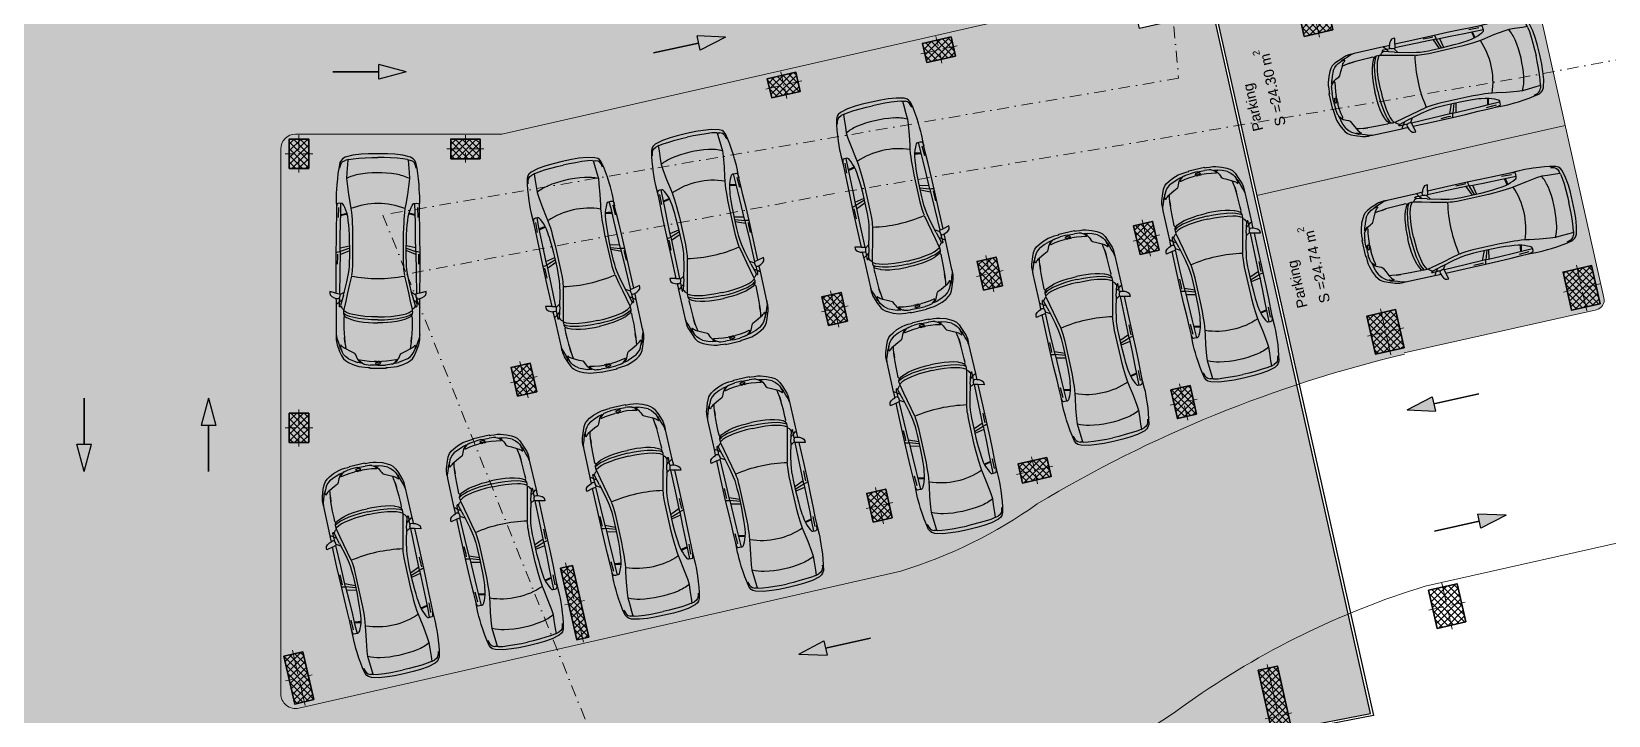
# Model space of a CAD drawing. Header units: millimetres. Extents: x -38220 to 93650, y -79022 to 35214.
# Drawn here: x 32836 to 65055, y -47613 to -33644 of the extents above; entities that cross this region are included whole.
import ezdxf

# ---------------------------------------------------------------- set-up
doc = ezdxf.new("R2010")
doc.units = ezdxf.units.MM
doc.header["$MEASUREMENT"] = 0
doc.linetypes.add('Dot & Dashed', pattern=[502.708322, 238.125, -132.291667, 0, -132.291655])
for name, color, linetype, lineweight in [('2D Drafting - General_Pen_No__1', 7, 'Continuous', 13), ('A - Fill Zone_Pen_No__1', 7, 'Continuous', 13), ('A - Pllaka Themel_Pen_No__42', 8, 'Continuous', 25), ('A - Shtyllat_Pen_No__1', 7, 'Continuous', 13), ('A - Shtyllat_Pen_No__7', 7, 'Continuous', 35), ('A -Polyline_Pen_No__1', 7, 'Continuous', 13), ('A1 - Bodrumi -1_Pen_No__42', 8, 'Continuous', 25), ('Interior - Furniture _Pen_No__42', 8, 'Continuous', 25)]:
    doc.layers.add(name, color=color, linetype=linetype, lineweight=lineweight)
for name, color, linetype, lineweight, true_color in [('2D Drafting - General_Pen_No__102', 7, 'Continuous', 13, 0xcccccc), ('A - Fill Zone_Pen_No__102', 7, 'Continuous', 13, 0xcccccc), ('A - Parcelat_Pen_No__161', 7, 'Continuous', 13, 0x6a6a6a), ('A -Polyline_Pen_No__178', 7, 'Continuous', 15, 0xbda888), ('A -Polyline_Pen_No__48', 7, 'Continuous', 25, 0xa80f02), ('A -Polyline_Pen_No__8', 7, 'Continuous', 35, 0xa80f02)]:
    doc.layers.add(name, color=color, linetype=linetype, lineweight=lineweight, true_color=true_color)
for name, color, linetype in [('A - Pllaka Themel', 7, 'Continuous'), ('A - Shtyllat', 7, 'Continuous'), ('A -Polyline', 7, 'Continuous'), ('A1 - Bodrumi -1', 7, 'Continuous')]:
    doc.layers.add(name, color=color, linetype=linetype)
doc.styles.add('GENERATED_STYLE_1', font='')
doc.styles.get('GENERATED_STYLE_1').set_extended_font_data('Arial', bold=True)
pattern_1 = [(45, (0, 0), (-68.94291, 68.94291), []), (135, (0, 0), (68.94291, 68.94291), [])]

# ---------------------------------------------------------------- blocks, each defined once
blk = doc.blocks.new('Slab_5', base_point=(27100, -19050))
at = {"layer": 'A - Pllaka Themel_Pen_No__42', "color": 8, "linetype": 'Continuous', "lineweight": 25, "flags": 128}
blk.add_lwpolyline([(27100, -19050), (27100, -53141), (34367, -53141), (34572, -54048), (58726, -48552), (58577, -47886), (60193, -47573), (56977, -33242), (55470, -33580), (52202, -19051)], close=True, dxfattribs=at)
blk = doc.blocks.new('Slab_6', base_point=(63265, -68393))
at = {"layer": 'A1 - Bodrumi -1_Pen_No__42', "color": 8, "linetype": 'Continuous', "lineweight": 25, "flags": 128}
blk.add_lwpolyline([(63265, -68393), (83257, -63910), (75456, -29147, 0.002192), (57048, -33333), (60253, -47613), (58637, -47926), (58785, -48589), (58819, -48582)], format="xyb", close=True, dxfattribs=at)
blk = doc.blocks.new('Column_115', base_point=(38300, -36141))
at = {"layer": 'A - Shtyllat', "linetype": 'Continuous', "lineweight": 0, "true_color": 0x000000}
h = blk.add_hatch(dxfattribs=at)
h.set_pattern_fill('Concrete_Block', color=18, style=0, pattern_type=2)
h.set_pattern_definition(pattern_1)
h.paths.add_polyline_path([(38500, -36441), (38500, -35841), (38100, -35841), (38100, -36441)])
at = {"layer": 'A - Shtyllat_Pen_No__1', "color": 7, "linetype": 'Continuous', "lineweight": 13}
for p, q in [((38300, -36061), (38300, -35761)), ((38220, -36141), (38020, -36141)), ((38300, -36221), (38300, -36521)), ((38380, -36141), (38580, -36141))]:
    blk.add_line(p, q, dxfattribs=at)
blk.add_point((38300, -36141), dxfattribs=at)
at = {"layer": 'A - Shtyllat_Pen_No__7', "color": 7, "linetype": 'Continuous', "lineweight": 35, "flags": 128}
blk.add_lwpolyline([(38500, -36441), (38500, -35841), (38100, -35841), (38100, -36441)], close=True, dxfattribs=at)
blk = doc.blocks.new('Column_118', base_point=(38300, -41741))
at = {"layer": 'A - Shtyllat', "linetype": 'Continuous', "lineweight": 0, "true_color": 0x000000}
h = blk.add_hatch(dxfattribs=at)
h.set_pattern_fill('Concrete_Block', color=18, style=0, pattern_type=2)
h.set_pattern_definition(pattern_1)
h.paths.add_polyline_path([(38500, -42041), (38500, -41441), (38100, -41441), (38100, -42041)])
at = {"layer": 'A - Shtyllat_Pen_No__1', "color": 7, "linetype": 'Continuous', "lineweight": 13}
for p, q in [((38300, -41661), (38300, -41361)), ((38220, -41741), (38020, -41741)), ((38300, -41821), (38300, -42121)), ((38380, -41741), (38580, -41741))]:
    blk.add_line(p, q, dxfattribs=at)
blk.add_point((38300, -41741), dxfattribs=at)
at = {"layer": 'A - Shtyllat_Pen_No__7', "color": 7, "linetype": 'Continuous', "lineweight": 35, "flags": 128}
blk.add_lwpolyline([(38500, -42041), (38500, -41441), (38100, -41441), (38100, -42041)], close=True, dxfattribs=at)
blk = doc.blocks.new('Column_127', base_point=(58314, -47623))
at = {"layer": 'A - Shtyllat', "linetype": 'Continuous', "lineweight": 0, "true_color": 0x000000}
h = blk.add_hatch(dxfattribs=at)
h.set_pattern_fill('Concrete_Block', color=18, style=0, pattern_type=2)
h.set_pattern_definition(pattern_1)
h.paths.add_polyline_path([(58726, -48555), (58291, -46603), (57901, -46690), (58336, -48642)])
at = {"layer": 'A - Shtyllat_Pen_No__1', "color": 7, "linetype": 'Continuous', "lineweight": 13}
for p, q in [((58296, -47545), (58079, -46569)), ((58236, -47640), (58040, -47684)), ((58392, -47605), (58587, -47562)), ((58331, -47701), (58549, -48677))]:
    blk.add_line(p, q, dxfattribs=at)
blk.add_point((58314, -47623), dxfattribs=at)
at = {"layer": 'A - Shtyllat_Pen_No__7', "color": 7, "linetype": 'Continuous', "lineweight": 35, "flags": 128}
blk.add_lwpolyline([(58726, -48555), (58291, -46603), (57901, -46690), (58336, -48642)], close=True, dxfattribs=at)
blk = doc.blocks.new('Column_128', base_point=(50161, -43327))
at = {"layer": 'A - Shtyllat', "linetype": 'Continuous', "lineweight": 0, "true_color": 0x000000}
h = blk.add_hatch(dxfattribs=at)
h.set_pattern_fill('Concrete_Block', color=18, style=0, pattern_type=2)
h.set_pattern_definition(pattern_1)
h.paths.add_polyline_path([(50422, -43575), (50289, -42990), (49899, -43079), (50032, -43664)])
at = {"layer": 'A - Shtyllat_Pen_No__1', "color": 7, "linetype": 'Continuous', "lineweight": 13}
for p, q in [((50143, -43249), (50076, -42956)), ((50083, -43344), (49888, -43389)), ((50178, -43405), (50245, -43697)), ((50239, -43309), (50434, -43265))]:
    blk.add_line(p, q, dxfattribs=at)
blk.add_point((50161, -43327), dxfattribs=at)
at = {"layer": 'A - Shtyllat_Pen_No__7', "color": 7, "linetype": 'Continuous', "lineweight": 35, "flags": 128}
blk.add_lwpolyline([(50422, -43575), (50289, -42990), (49899, -43079), (50032, -43664)], close=True, dxfattribs=at)
blk = doc.blocks.new('Column_129', base_point=(56376, -41212))
at = {"layer": 'A - Shtyllat', "linetype": 'Continuous', "lineweight": 0, "true_color": 0x000000}
h = blk.add_hatch(dxfattribs=at)
h.set_pattern_fill('Concrete_Block', color=18, style=0, pattern_type=2)
h.set_pattern_definition(pattern_1)
h.paths.add_polyline_path([(56638, -41460), (56505, -40875), (56115, -40964), (56248, -41549)])
at = {"layer": 'A - Shtyllat_Pen_No__1', "color": 7, "linetype": 'Continuous', "lineweight": 13}
for p, q in [((56358, -41134), (56292, -40842)), ((56298, -41230), (56103, -41274)), ((56454, -41195), (56649, -41150)), ((56394, -41290), (56461, -41583))]:
    blk.add_line(p, q, dxfattribs=at)
blk.add_point((56376, -41212), dxfattribs=at)
at = {"layer": 'A - Shtyllat_Pen_No__7', "color": 7, "linetype": 'Continuous', "lineweight": 35, "flags": 128}
blk.add_lwpolyline([(56638, -41460), (56505, -40875), (56115, -40964), (56248, -41549)], close=True, dxfattribs=at)
blk = doc.blocks.new('Column_131', base_point=(53330, -42606))
at = {"layer": 'A - Shtyllat', "linetype": 'Continuous', "lineweight": 0, "true_color": 0x000000}
h = blk.add_hatch(dxfattribs=at)
h.set_pattern_fill('Concrete_Block', color=18, style=0, pattern_type=2)
h.set_pattern_definition(pattern_1)
h.paths.add_polyline_path([(53578, -42344), (52993, -42477), (53081, -42867), (53666, -42734)])
at = {"layer": 'A - Shtyllat_Pen_No__1', "color": 7, "linetype": 'Continuous', "lineweight": 13}
for p, q in [((53312, -42528), (53267, -42333)), ((53408, -42588), (53700, -42521)), ((53252, -42623), (52959, -42690)), ((53347, -42684), (53392, -42879))]:
    blk.add_line(p, q, dxfattribs=at)
blk.add_point((53330, -42606), dxfattribs=at)
at = {"layer": 'A - Shtyllat_Pen_No__7', "color": 7, "linetype": 'Continuous', "lineweight": 35, "flags": 128}
blk.add_lwpolyline([(53578, -42344), (52993, -42477), (53081, -42867), (53666, -42734)], close=True, dxfattribs=at)
blk = doc.blocks.new('Column_132', base_point=(38297, -46847))
at = {"layer": 'A - Shtyllat', "linetype": 'Continuous', "lineweight": 0, "true_color": 0x000000}
h = blk.add_hatch(dxfattribs=at)
h.set_pattern_fill('Concrete_Block', color=18, style=0, pattern_type=2)
h.set_pattern_definition(pattern_1)
h.paths.add_polyline_path([(38603, -47290), (38381, -46315), (37991, -46404), (38213, -47379)])
at = {"layer": 'A - Shtyllat_Pen_No__1', "color": 7, "linetype": 'Continuous', "lineweight": 13}
for p, q in [((38279, -46769), (38168, -46281)), ((38219, -46864), (38024, -46909)), ((38315, -46925), (38426, -47412)), ((38375, -46829), (38570, -46785))]:
    blk.add_line(p, q, dxfattribs=at)
blk.add_point((38297, -46847), dxfattribs=at)
at = {"layer": 'A - Shtyllat_Pen_No__7', "color": 7, "linetype": 'Continuous', "lineweight": 35, "flags": 128}
blk.add_lwpolyline([(38603, -47290), (38381, -46315), (37991, -46404), (38213, -47379)], close=True, dxfattribs=at)
blk = doc.blocks.new('Column_133', base_point=(43932, -45308))
at = {"layer": 'A - Shtyllat', "linetype": 'Continuous', "lineweight": 0, "true_color": 0x000000}
h = blk.add_hatch(dxfattribs=at)
h.set_pattern_fill('Concrete_Block', color=18, style=0, pattern_type=2)
h.set_pattern_definition(pattern_1)
h.paths.add_polyline_path([(43887, -44549), (43644, -44605), (43976, -46067), (44220, -46012)])
at = {"layer": 'A - Shtyllat_Pen_No__1', "color": 7, "linetype": 'Continuous', "lineweight": 13}
for p, q in [((43914, -45230), (43748, -44499)), ((43854, -45326), (43732, -45354)), ((43950, -45386), (44116, -46117)), ((44010, -45290), (44132, -45263))]:
    blk.add_line(p, q, dxfattribs=at)
blk.add_point((43932, -45308), dxfattribs=at)
at = {"layer": 'A - Shtyllat_Pen_No__7', "color": 7, "linetype": 'Continuous', "lineweight": 35, "flags": 128}
blk.add_lwpolyline([(43887, -44549), (43644, -44605), (43976, -46067), (44220, -46012)], close=True, dxfattribs=at)
blk = doc.blocks.new('Column_134', base_point=(41700, -36041))
at = {"layer": 'A - Shtyllat', "linetype": 'Continuous', "lineweight": 0, "true_color": 0x000000}
h = blk.add_hatch(dxfattribs=at)
h.set_pattern_fill('Concrete_Block', color=18, style=0, pattern_type=2)
h.set_pattern_definition(pattern_1)
h.paths.add_polyline_path([(41400, -36241), (42000, -36241), (42000, -35841), (41400, -35841)])
at = {"layer": 'A - Shtyllat_Pen_No__1', "color": 7, "linetype": 'Continuous', "lineweight": 13}
for p, q in [((41700, -35961), (41700, -35761)), ((41620, -36041), (41320, -36041)), ((41780, -36041), (42080, -36041)), ((41700, -36121), (41700, -36321))]:
    blk.add_line(p, q, dxfattribs=at)
blk.add_point((41700, -36041), dxfattribs=at)
at = {"layer": 'A - Shtyllat_Pen_No__7', "color": 7, "linetype": 'Continuous', "lineweight": 35, "flags": 128}
blk.add_lwpolyline([(41400, -36241), (42000, -36241), (42000, -35841), (41400, -35841)], close=True, dxfattribs=at)
blk = doc.blocks.new('Column_135', base_point=(42896, -40755))
at = {"layer": 'A - Shtyllat', "linetype": 'Continuous', "lineweight": 0, "true_color": 0x000000}
h = blk.add_hatch(dxfattribs=at)
h.set_pattern_fill('Concrete_Block', color=18, style=0, pattern_type=2)
h.set_pattern_definition(pattern_1)
h.paths.add_polyline_path([(43157, -41003), (43024, -40418), (42634, -40506), (42767, -41091)])
at = {"layer": 'A - Shtyllat_Pen_No__1', "color": 7, "linetype": 'Continuous', "lineweight": 13}
for p, q in [((42878, -40677), (42811, -40384)), ((42818, -40772), (42623, -40817)), ((42913, -40833), (42980, -41125)), ((42974, -40737), (43169, -40692))]:
    blk.add_line(p, q, dxfattribs=at)
blk.add_point((42896, -40755), dxfattribs=at)
at = {"layer": 'A - Shtyllat_Pen_No__7', "color": 7, "linetype": 'Continuous', "lineweight": 35, "flags": 128}
blk.add_lwpolyline([(43157, -41003), (43024, -40418), (42634, -40506), (42767, -41091)], close=True, dxfattribs=at)
blk = doc.blocks.new('Column_136', base_point=(49246, -39309))
at = {"layer": 'A - Shtyllat', "linetype": 'Continuous', "lineweight": 0, "true_color": 0x000000}
h = blk.add_hatch(dxfattribs=at)
h.set_pattern_fill('Concrete_Block', color=18, style=0, pattern_type=2)
h.set_pattern_definition(pattern_1)
h.paths.add_polyline_path([(49508, -39558), (49375, -38973), (48985, -39061), (49118, -39646)])
at = {"layer": 'A - Shtyllat_Pen_No__1', "color": 7, "linetype": 'Continuous', "lineweight": 13}
for p, q in [((49229, -39231), (49162, -38939)), ((49324, -39292), (49519, -39247)), ((49168, -39327), (48973, -39372)), ((49264, -39387), (49331, -39680))]:
    blk.add_line(p, q, dxfattribs=at)
blk.add_point((49246, -39309), dxfattribs=at)
at = {"layer": 'A - Shtyllat_Pen_No__7', "color": 7, "linetype": 'Continuous', "lineweight": 35, "flags": 128}
blk.add_lwpolyline([(49508, -39558), (49375, -38973), (48985, -39061), (49118, -39646)], close=True, dxfattribs=at)
blk = doc.blocks.new('Column_137', base_point=(48206, -34738))
at = {"layer": 'A - Shtyllat', "linetype": 'Continuous', "lineweight": 0, "true_color": 0x000000}
h = blk.add_hatch(dxfattribs=at)
h.set_pattern_fill('Concrete_Block', color=18, style=0, pattern_type=2)
h.set_pattern_definition(pattern_1)
h.paths.add_polyline_path([(47958, -35000), (48543, -34866), (48454, -34476), (47869, -34610)])
at = {"layer": 'A - Shtyllat_Pen_No__1', "color": 7, "linetype": 'Continuous', "lineweight": 13}
for p, q in [((48188, -34660), (48144, -34465)), ((48128, -34756), (47836, -34822)), ((48284, -34720), (48577, -34654)), ((48224, -34816), (48268, -35011))]:
    blk.add_line(p, q, dxfattribs=at)
blk.add_point((48206, -34738), dxfattribs=at)
at = {"layer": 'A - Shtyllat_Pen_No__7', "color": 7, "linetype": 'Continuous', "lineweight": 35, "flags": 128}
blk.add_lwpolyline([(47958, -35000), (48543, -34866), (48454, -34476), (47869, -34610)], close=True, dxfattribs=at)
blk = doc.blocks.new('Column_138', base_point=(52415, -38588))
at = {"layer": 'A - Shtyllat', "linetype": 'Continuous', "lineweight": 0, "true_color": 0x000000}
h = blk.add_hatch(dxfattribs=at)
h.set_pattern_fill('Concrete_Block', color=18, style=0, pattern_type=2)
h.set_pattern_definition(pattern_1)
h.paths.add_polyline_path([(52677, -38836), (52544, -38251), (52154, -38340), (52287, -38925)])
at = {"layer": 'A - Shtyllat_Pen_No__1', "color": 7, "linetype": 'Continuous', "lineweight": 13}
for p, q in [((52398, -38510), (52331, -38218)), ((52337, -38606), (52142, -38650)), ((52493, -38571), (52688, -38526)), ((52433, -38666), (52500, -38959))]:
    blk.add_line(p, q, dxfattribs=at)
blk.add_point((52415, -38588), dxfattribs=at)
at = {"layer": 'A - Shtyllat_Pen_No__7', "color": 7, "linetype": 'Continuous', "lineweight": 35, "flags": 128}
blk.add_lwpolyline([(52677, -38836), (52544, -38251), (52154, -38340), (52287, -38925)], close=True, dxfattribs=at)
blk = doc.blocks.new('Column_139', base_point=(51375, -34017))
at = {"layer": 'A - Shtyllat', "linetype": 'Continuous', "lineweight": 0, "true_color": 0x000000}
h = blk.add_hatch(dxfattribs=at)
h.set_pattern_fill('Concrete_Block', color=18, style=0, pattern_type=2)
h.set_pattern_definition(pattern_1)
h.paths.add_polyline_path([(51127, -34278), (51712, -34145), (51623, -33755), (51038, -33888)])
at = {"layer": 'A - Shtyllat_Pen_No__1', "color": 7, "linetype": 'Continuous', "lineweight": 13}
for p, q in [((51357, -33939), (51313, -33744)), ((51297, -34035), (51005, -34101)), ((51393, -34095), (51437, -34290)), ((51453, -33999), (51746, -33933))]:
    blk.add_line(p, q, dxfattribs=at)
blk.add_point((51375, -34017), dxfattribs=at)
at = {"layer": 'A - Shtyllat_Pen_No__7', "color": 7, "linetype": 'Continuous', "lineweight": 35, "flags": 128}
blk.add_lwpolyline([(51127, -34278), (51712, -34145), (51623, -33755), (51038, -33888)], close=True, dxfattribs=at)
blk = doc.blocks.new('Column_141', base_point=(55614, -37861))
at = {"layer": 'A - Shtyllat', "linetype": 'Continuous', "lineweight": 0, "true_color": 0x000000}
h = blk.add_hatch(dxfattribs=at)
h.set_pattern_fill('Concrete_Block', color=18, style=0, pattern_type=2)
h.set_pattern_definition(pattern_1)
h.paths.add_polyline_path([(55875, -38109), (55742, -37524), (55352, -37612), (55485, -38197)])
at = {"layer": 'A - Shtyllat_Pen_No__1', "color": 7, "linetype": 'Continuous', "lineweight": 13}
for p, q in [((55596, -37783), (55529, -37490)), ((55536, -37878), (55341, -37923)), ((55631, -37939), (55698, -38231)), ((55692, -37843), (55887, -37798))]:
    blk.add_line(p, q, dxfattribs=at)
blk.add_point((55614, -37861), dxfattribs=at)
at = {"layer": 'A - Shtyllat_Pen_No__7', "color": 7, "linetype": 'Continuous', "lineweight": 35, "flags": 128}
blk.add_lwpolyline([(55875, -38109), (55742, -37524), (55352, -37612), (55485, -38197)], close=True, dxfattribs=at)
blk = doc.blocks.new('Column_166', base_point=(64506, -38881))
at = {"layer": 'A - Shtyllat', "linetype": 'Continuous', "lineweight": 0, "true_color": 0x000000}
h = blk.add_hatch(dxfattribs=at)
h.set_pattern_fill('Concrete_Block', color=18, style=0, pattern_type=2)
h.set_pattern_definition(pattern_1)
h.paths.add_polyline_path([(64886, -39206), (64711, -38425), (64126, -38556), (64301, -39337)])
at = {"layer": 'A - Shtyllat_Pen_No__1', "color": 7, "linetype": 'Continuous', "lineweight": 13}
for p, q in [((64488, -38803), (64401, -38413)), ((64428, -38899), (64135, -38964)), ((64523, -38959), (64611, -39349)), ((64584, -38864), (64877, -38798))]:
    blk.add_line(p, q, dxfattribs=at)
blk.add_point((64506, -38881), dxfattribs=at)
at = {"layer": 'A - Shtyllat_Pen_No__7', "color": 7, "linetype": 'Continuous', "lineweight": 35, "flags": 128}
blk.add_lwpolyline([(64886, -39206), (64711, -38425), (64126, -38556), (64301, -39337)], close=True, dxfattribs=at)
blk = doc.blocks.new('Column_167', base_point=(60502, -39780))
at = {"layer": 'A - Shtyllat', "linetype": 'Continuous', "lineweight": 0, "true_color": 0x000000}
h = blk.add_hatch(dxfattribs=at)
h.set_pattern_fill('Concrete_Block', color=18, style=0, pattern_type=2)
h.set_pattern_definition(pattern_1)
h.paths.add_polyline_path([(60882, -40104), (60707, -39324), (60121, -39455), (60296, -40236)])
at = {"layer": 'A - Shtyllat_Pen_No__1', "color": 7, "linetype": 'Continuous', "lineweight": 13}
for p, q in [((60484, -39702), (60397, -39311)), ((60424, -39797), (60131, -39863)), ((60519, -39858), (60607, -40248)), ((60580, -39762), (60872, -39696))]:
    blk.add_line(p, q, dxfattribs=at)
blk.add_point((60502, -39780), dxfattribs=at)
at = {"layer": 'A - Shtyllat_Pen_No__7', "color": 7, "linetype": 'Continuous', "lineweight": 35, "flags": 128}
blk.add_lwpolyline([(60882, -40104), (60707, -39324), (60121, -39455), (60296, -40236)], close=True, dxfattribs=at)
blk = doc.blocks.new('Column_168', base_point=(61758, -45379))
at = {"layer": 'A - Shtyllat', "linetype": 'Continuous', "lineweight": 0, "true_color": 0x000000}
h = blk.add_hatch(dxfattribs=at)
h.set_pattern_fill('Concrete_Block', color=18, style=0, pattern_type=2)
h.set_pattern_definition(pattern_1)
h.paths.add_polyline_path([(62139, -45704), (61963, -44923), (61378, -45055), (61553, -45835)])
at = {"layer": 'A - Shtyllat_Pen_No__1', "color": 7, "linetype": 'Continuous', "lineweight": 13}
for p, q in [((61741, -45301), (61653, -44911)), ((61680, -45397), (61387, -45463)), ((61836, -45362), (62129, -45296)), ((61776, -45457), (61863, -45848))]:
    blk.add_line(p, q, dxfattribs=at)
blk.add_point((61758, -45379), dxfattribs=at)
at = {"layer": 'A - Shtyllat_Pen_No__7', "color": 7, "linetype": 'Continuous', "lineweight": 35, "flags": 128}
blk.add_lwpolyline([(62139, -45704), (61963, -44923), (61378, -45055), (61553, -45835)], close=True, dxfattribs=at)
blk = doc.blocks.new('Column_179', base_point=(59045, -33288))
at = {"layer": 'A - Shtyllat', "linetype": 'Continuous', "lineweight": 0, "true_color": 0x000000}
h = blk.add_hatch(dxfattribs=at)
h.set_pattern_fill('Concrete_Block', color=18, style=0, pattern_type=2)
h.set_pattern_definition(pattern_1)
h.paths.add_polyline_path([(59425, -33612), (59250, -32832), (58665, -32963), (58840, -33744)])
at = {"layer": 'A - Shtyllat_Pen_No__1', "color": 7, "linetype": 'Continuous', "lineweight": 13}
for p, q in [((59027, -33210), (58940, -32820)), ((58967, -33305), (58674, -33371)), ((59063, -33366), (59150, -33756)), ((59123, -33270), (59416, -33205))]:
    blk.add_line(p, q, dxfattribs=at)
blk.add_point((59045, -33288), dxfattribs=at)
at = {"layer": 'A - Shtyllat_Pen_No__7', "color": 7, "linetype": 'Continuous', "lineweight": 35, "flags": 128}
blk.add_lwpolyline([(59425, -33612), (59250, -32832), (58665, -32963), (58840, -33744)], close=True, dxfattribs=at)
blk = doc.blocks.new('Car 05 22')
at = {"layer": 'Interior - Furniture _Pen_No__42', "color": 8, "linetype": 'Continuous', "lineweight": 25}
for p, q in [((1961, 983), (1929, 983)), ((1929, 983), (1958, 858)), ((1997, 975), (1961, 983)), ((2027, 945), (1997, 975)), ((-815, 668), (-855, 511)), ((-785, 722), (-815, 668)), ((-758, 747), (-785, 722)), ((-768, 602), (-751, 670)), ((-706, 776), (-758, 747)), ((-729, 716), (-751, 670)), ((-701, 743), (-729, 716)), ((-585, 801), (-706, 776)), ((-665, 761), (-701, 743)), ((-627, 772), (-665, 761)), ((-595, 778), (-627, 772)), ((-483, 817), (-585, 801)), ((-372, 830), (-483, 817)), ((-252, 841), (-372, 830)), ((-168, 845), (-252, 841)), ((-78, 851), (-168, 845)), ((-24, 852), (-78, 851)), ((40, 852), (-24, 852)), ((231, 846), (40, 852)), ((125, 791), (129, 820)), ((126, 744), (125, 791)), ((327, 762), (125, 756)), ((132, 723), (126, 744)), ((129, 820), (139, 832)), ((147, 711), (132, 723)), ((139, 832), (165, 840)), ((171, 697), (147, 711)), ((165, 840), (195, 844)), ((213, 677), (171, 697)), ((195, 844), (231, 846)), ((211, 809), (418, 816)), ((266, 655), (213, 677)), ((400, 848), (231, 846)), ((319, 636), (266, 655)), ((522, 765), (327, 762)), ((339, 683), (330, 634)), ((355, 762), (339, 683)), ((357, 683), (347, 629)), ((373, 763), (357, 683)), ((591, 852), (400, 848)), ((814, 769), (522, 765)), ((857, 856), (591, 852)), ((1109, 774), (814, 769)), ((1130, 859), (857, 856)), ((1036, 773), (997, 579)), ((1042, 578), (1108, 774)), ((1173, 775), (1090, 578)), ((1115, 809), (1109, 774)), ((1109, 774), (1538, 780)), ((1120, 833), (1115, 809)), ((1121, 838), (1120, 836)), ((1120, 836), (1120, 833)), ((1130, 859), (1121, 838)), ((1536, 860), (1130, 859)), ((1163, 830), (1220, 829)), ((1220, 829), (1370, 831)), ((1958, 858), (1536, 860)), ((1538, 780), (1975, 786)), ((2000, 702), (1730, 634)), ((1939, 686), (1996, 777)), ((1953, 621), (2122, 660)), ((1958, 858), (1977, 777)), ((1977, 777), (2020, 777)), ((2000, 702), (2214, 763)), ((2020, 777), (2044, 783)), ((2055, 898), (2027, 945)), ((2044, 783), (2063, 792)), ((2068, 858), (2055, 898)), ((2063, 792), (2070, 800)), ((2069, 788), (2065, 794)), ((2120, 857), (2068, 858)), ((2075, 836), (2068, 858)), ((2069, 788), (2148, 790)), ((2070, 800), (2075, 809)), ((2075, 809), (2075, 836)), ((2107, 732), (2148, 790)), ((2193, 856), (2120, 857)), ((2122, 660), (2294, 698)), ((2148, 790), (2167, 814)), ((2148, 790), (2206, 792)), ((2167, 814), (2182, 834)), ((2182, 834), (2193, 856)), ((2808, 853), (2193, 856)), ((2206, 792), (2227, 791)), ((2227, 770), (2214, 763)), ((2214, 763), (2238, 752)), ((2227, 791), (2233, 790)), ((2234, 774), (2227, 770)), ((2233, 790), (2238, 787)), ((2238, 777), (2234, 774)), ((2241, 784), (2238, 787)), ((2238, 777), (2241, 781)), ((2238, 752), (2259, 740)), ((2241, 781), (2241, 784)), ((2259, 740), (2269, 731)), ((2269, 731), (2279, 722)), ((2279, 722), (2294, 698)), ((2294, 698), (2317, 701)), ((2294, 698), (2294, 698)), ((2317, 701), (2346, 703)), ((2355, 640), (2317, 701)), ((2346, 703), (2379, 702)), ((2410, 649), (2379, 702)), ((2379, 702), (2411, 694)), ((2436, 583), (2410, 649)), ((2411, 694), (2411, 694)), ((2429, 682), (2411, 694)), ((2429, 682), (2457, 700)), ((2429, 682), (2429, 682)), ((2429, 682), (2457, 640)), ((2457, 700), (2535, 698)), ((2535, 698), (2535, 698)), ((2535, 698), (2673, 696)), ((2673, 696), (2787, 691)), ((2787, 691), (2868, 687)), ((2856, 853), (2808, 853)), ((2808, 853), (2877, 843)), ((2891, 853), (2856, 853)), ((2868, 687), (2960, 679)), ((2960, 679), (2868, 687)), ((2877, 843), (2954, 814)), ((2923, 852), (2891, 853)), ((2904, 833), (2905, 833)), ((2945, 849), (2923, 852)), ((2990, 840), (2945, 849)), ((2954, 814), (3076, 775)), ((2960, 679), (3047, 666)), ((3014, 833), (2990, 840)), ((3154, 783), (3014, 833)), ((3022, 758), (3024, 762)), ((3024, 754), (3022, 758)), ((3024, 762), (3035, 765)), ((3038, 743), (3024, 754)), ((3035, 765), (3047, 764)), ((3051, 731), (3038, 743)), ((3047, 764), (3061, 763)), ((3047, 666), (3100, 657)), ((3065, 715), (3051, 731)), ((3061, 763), (3090, 757)), ((3077, 698), (3065, 715)), ((3100, 763), (3076, 775)), ((3100, 657), (3077, 698)), ((3090, 757), (3108, 751)), ((3114, 753), (3100, 763)), ((3153, 554), (3100, 657)), ((3108, 751), (3123, 746)), ((3123, 746), (3114, 753)), ((3170, 727), (3123, 746)), ((3236, 748), (3154, 783)), ((3212, 701), (3170, 727)), ((3254, 663), (3212, 701)), ((3269, 728), (3236, 748)), ((3302, 603), (3254, 663)), ((3299, 706), (3269, 728)), ((3337, 663), (3299, 706)), ((3374, 604), (3337, 663)), ((-875, 345), (-883, 195)), ((-855, 511), (-875, 345)), ((-795, 391), (-802, 259)), ((-783, 510), (-795, 391)), ((-768, 602), (-783, 510)), ((-764, 617), (-666, 624)), ((-666, 624), (-501, 634)), ((-501, 634), (-383, 642)), ((-383, 642), (-274, 631)), ((-274, 631), (-56, 601)), ((-56, 601), (146, 567)), ((146, 567), (233, 552)), ((233, 552), (315, 541)), ((315, 541), (384, 535)), ((393, 618), (319, 636)), ((384, 535), (454, 530)), ((475, 607), (393, 618)), ((454, 530), (526, 526)), ((521, 602), (475, 607)), ((570, 597), (521, 602)), ((526, 526), (628, 522)), ((653, 591), (570, 597)), ((628, 522), (757, 518)), ((773, 585), (653, 591)), ((757, 518), (1323, 518)), ((907, 580), (773, 585)), ((1042, 578), (907, 580)), ((1228, 578), (1042, 578)), ((1316, 580), (1228, 578)), ((1403, 584), (1316, 580)), ((1323, 518), (1420, 522)), ((1484, 590), (1403, 584)), ((1420, 522), (1467, 524)), ((1467, 524), (1511, 528)), ((1562, 601), (1484, 590)), ((1511, 528), (1554, 533)), ((1554, 533), (1597, 541)), ((1730, 634), (1562, 601)), ((1597, 541), (1597, 541)), ((1611, 544), (1780, 582)), ((1780, 582), (1953, 621)), ((2380, 575), (2355, 640)), ((2397, 514), (2380, 575)), ((2419, 396), (2397, 514)), ((2434, 266), (2419, 396)), ((2454, 522), (2436, 583)), ((2478, 401), (2454, 522)), ((2457, 640), (2487, 574)), ((2494, 269), (2478, 401)), ((2487, 574), (2492, 562)), ((2492, 562), (2518, 477)), ((2518, 477), (2538, 384)), ((2538, 384), (2551, 286)), ((3190, 476), (3153, 554)), ((3199, 467), (3190, 476)), ((3221, 454), (3199, 467)), ((3256, 439), (3221, 454)), ((3288, 425), (3256, 439)), ((3319, 408), (3288, 425)), ((3302, 603), (3346, 501)), ((3353, 384), (3319, 408)), ((3325, 377), (3321, 370)), ((3321, 370), (3321, 362)), ((3321, 362), (3338, 277)), ((3328, 380), (3325, 377)), ((3338, 379), (3328, 380)), ((3364, 358), (3338, 379)), ((3346, 501), (3374, 420)), ((3377, 360), (3353, 384)), ((3397, 316), (3364, 358)), ((3418, 513), (3374, 604)), ((3391, 344), (3374, 420)), ((3391, 344), (3377, 360)), ((3457, 393), (3418, 513)), ((3468, 331), (3457, 393)), ((3474, 264), (3468, 331)), ((-883, 195), (-885, 0)), ((-885, 0), (-883, -195)), ((-807, 125), (-808, 0)), ((-807, -125), (-808, 0)), ((-802, 259), (-807, 125)), ((2442, 132), (2434, 266)), ((2444, 0), (2442, 132)), ((2444, 0), (2442, -132)), ((2503, 133), (2494, 269)), ((2506, 0), (2503, 133)), ((2551, 286), (2560, 194)), ((2560, 194), (2564, 101)), ((2564, 101), (2566, 0)), ((2564, -101), (2566, 0)), ((3338, 277), (3352, 173)), ((3352, 173), (3358, 76)), ((3354, 28), (3358, 76)), ((3354, 28), (3354, -1)), ((3354, -28), (3354, 1)), ((3371, 12), (3370, -1)), ((3371, -12), (3370, 1)), ((3372, 24), (3371, 12)), ((3376, 39), (3372, 24)), ((3382, 47), (3376, 39)), ((3386, 48), (3382, 47)), ((3386, 48), (3394, 48)), ((3399, 47), (3394, 48)), ((3408, 289), (3397, 316)), ((3404, 39), (3399, 47)), ((3404, 39), (3408, 24)), ((3408, 289), (3414, 267)), ((3408, 24), (3410, 8)), ((3410, 8), (3410, 0)), ((3414, 267), (3418, 243)), ((3418, 243), (3424, 201)), ((3424, 201), (3428, 152)), ((3432, 40), (3428, 152)), ((3432, 57), (3432, 57)), ((3432, 0), (3432, 40)), ((3432, 0), (3432, -40)), ((3478, 200), (3474, 264)), ((3479, 165), (3478, 200)), ((3490, 165), (3479, 165)), ((3490, -165), (3490, 165)), ((-883, -195), (-875, -345)), ((-802, -259), (-807, -125)), ((-795, -391), (-802, -259)), ((2434, -266), (2419, -396)), ((2442, -132), (2434, -266)), ((2494, -269), (2478, -401)), ((2503, -133), (2494, -269)), ((2506, 0), (2503, -133)), ((2538, -384), (2551, -286)), ((2551, -286), (2560, -194)), ((2560, -194), (2564, -101)), ((3321, -362), (3338, -277)), ((3338, -277), (3352, -173)), ((3352, -173), (3358, -76)), ((3354, -28), (3358, -76)), ((3397, -316), (3364, -358)), ((3372, -24), (3371, -12)), ((3376, -39), (3372, -24)), ((3382, -47), (3376, -39)), ((3386, -48), (3382, -47)), ((3386, -48), (3394, -48)), ((3399, -47), (3394, -48)), ((3408, -289), (3397, -316)), ((3404, -39), (3399, -47)), ((3404, -39), (3408, -24)), ((3408, -24), (3410, -8)), ((3408, -289), (3414, -267)), ((3410, -8), (3410, 0)), ((3414, -267), (3418, -243)), ((3418, -243), (3424, -201)), ((3424, -201), (3428, -152)), ((3432, -40), (3428, -152)), ((3432, -57), (3432, -57)), ((3468, -331), (3474, -264)), ((3474, -264), (3478, -200)), ((3478, -200), (3479, -165)), ((3479, -165), (3490, -165)), ((-875, -345), (-855, -511)), ((-855, -511), (-815, -668)), ((-783, -510), (-795, -391)), ((-768, -602), (-783, -510)), ((-768, -602), (-751, -670)), ((-764, -617), (-666, -624)), ((-666, -624), (-501, -634)), ((-501, -634), (-383, -642)), ((-383, -642), (-274, -631)), ((-274, -631), (-56, -601)), ((-56, -601), (146, -567)), ((146, -567), (233, -552)), ((233, -552), (315, -541)), ((319, -636), (266, -655)), ((315, -541), (384, -535)), ((393, -618), (319, -636)), ((339, -683), (330, -634)), ((357, -683), (347, -629)), ((384, -535), (454, -530)), ((475, -607), (393, -618)), ((454, -530), (526, -526)), ((521, -602), (475, -607)), ((570, -597), (521, -602)), ((526, -526), (628, -522)), ((653, -591), (570, -597)), ((628, -522), (757, -518)), ((773, -585), (653, -591)), ((757, -518), (1323, -518)), ((907, -580), (773, -585)), ((1042, -578), (907, -580)), ((1036, -773), (997, -579)), ((1042, -578), (1108, -774)), ((1228, -578), (1042, -578)), ((1173, -775), (1090, -578)), ((1316, -580), (1228, -578)), ((1403, -584), (1316, -580)), ((1323, -518), (1420, -522)), ((1484, -590), (1403, -584)), ((1420, -522), (1467, -524)), ((1467, -524), (1511, -528)), ((1562, -601), (1484, -590)), ((1511, -528), (1554, -533)), ((1554, -533), (1597, -541)), ((1730, -634), (1562, -601)), ((1597, -541), (1597, -541)), ((1611, -544), (1780, -582)), ((2000, -702), (1730, -634)), ((1780, -582), (1953, -621)), ((1953, -621), (2122, -660)), ((2355, -640), (2317, -701)), ((2380, -575), (2355, -640)), ((2397, -514), (2380, -575)), ((2419, -396), (2397, -514)), ((2436, -583), (2410, -649)), ((2429, -682), (2457, -640)), ((2454, -522), (2436, -583)), ((2478, -401), (2454, -522)), ((2457, -640), (2487, -574)), ((2487, -574), (2492, -562)), ((2492, -562), (2518, -477)), ((2518, -477), (2538, -384)), ((3153, -554), (3100, -657)), ((3190, -476), (3153, -554)), ((3199, -467), (3190, -476)), ((3221, -454), (3199, -467)), ((3256, -439), (3221, -454)), ((3302, -603), (3254, -663)), ((3288, -425), (3256, -439)), ((3319, -408), (3288, -425)), ((3302, -603), (3346, -501)), ((3353, -384), (3319, -408)), ((3321, -370), (3321, -362)), ((3325, -377), (3321, -370)), ((3328, -380), (3325, -377)), ((3338, -379), (3328, -380)), ((3337, -663), (3374, -604)), ((3364, -358), (3338, -379)), ((3346, -501), (3374, -420)), ((3377, -360), (3353, -384)), ((3391, -344), (3374, -420)), ((3374, -604), (3418, -513)), ((3391, -344), (3377, -360)), ((3418, -513), (3457, -393)), ((3457, -393), (3468, -331)), ((-815, -668), (-785, -722)), ((-785, -722), (-758, -747)), ((-758, -747), (-706, -776)), ((-729, -716), (-751, -670)), ((-701, -743), (-729, -716)), ((-706, -776), (-585, -801)), ((-665, -761), (-701, -743)), ((-627, -772), (-665, -761)), ((-595, -778), (-627, -772)), ((-585, -801), (-483, -817)), ((-483, -817), (-372, -830)), ((-372, -830), (-252, -841)), ((-252, -841), (-168, -845)), ((-168, -845), (-78, -851)), ((-78, -851), (-24, -852)), ((-24, -852), (40, -852)), ((40, -852), (231, -846)), ((126, -744), (125, -791)), ((327, -762), (125, -756)), ((125, -791), (129, -820)), ((132, -723), (126, -744)), ((129, -820), (139, -832)), ((147, -711), (132, -723)), ((139, -832), (165, -840)), ((171, -697), (147, -711)), ((165, -840), (195, -844)), ((213, -677), (171, -697)), ((195, -844), (231, -846)), ((211, -809), (418, -816)), ((266, -655), (213, -677)), ((231, -846), (400, -848)), ((522, -765), (327, -762)), ((355, -762), (339, -683)), ((373, -763), (357, -683)), ((400, -848), (591, -852)), ((814, -769), (522, -765)), ((591, -852), (857, -856)), ((1109, -774), (814, -769)), ((857, -856), (1130, -859)), ((1109, -774), (1538, -780)), ((1115, -809), (1109, -774)), ((1120, -833), (1115, -809)), ((1120, -836), (1120, -833)), ((1121, -838), (1120, -836)), ((1130, -859), (1121, -838)), ((1130, -859), (1536, -860)), ((1163, -830), (1220, -829)), ((1220, -829), (1370, -831)), ((1536, -860), (1958, -858)), ((1538, -780), (1975, -786)), ((1958, -858), (1929, -983)), ((1939, -686), (1996, -777)), ((1958, -858), (1977, -777)), ((1977, -777), (2020, -777)), ((1997, -975), (2027, -945)), ((2000, -702), (2214, -763)), ((2020, -777), (2044, -783)), ((2027, -945), (2055, -898)), ((2044, -783), (2063, -792)), ((2055, -898), (2068, -858)), ((2063, -792), (2070, -800)), ((2069, -788), (2065, -794)), ((2075, -836), (2068, -858)), ((2068, -858), (2120, -857)), ((2069, -788), (2148, -790)), ((2070, -800), (2075, -809)), ((2075, -809), (2075, -836)), ((2107, -732), (2148, -790)), ((2120, -857), (2193, -856)), ((2122, -660), (2294, -698)), ((2148, -790), (2167, -814)), ((2148, -790), (2206, -792)), ((2167, -814), (2182, -834)), ((2182, -834), (2193, -856)), ((2193, -856), (2808, -853)), ((2206, -792), (2227, -791)), ((2214, -763), (2238, -752)), ((2227, -770), (2214, -763)), ((2234, -774), (2227, -770)), ((2227, -791), (2233, -790)), ((2233, -790), (2238, -787)), ((2238, -777), (2234, -774)), ((2238, -752), (2259, -740)), ((2238, -777), (2241, -781)), ((2241, -784), (2238, -787)), ((2241, -781), (2241, -784)), ((2259, -740), (2269, -731)), ((2269, -731), (2279, -722)), ((2279, -722), (2294, -698)), ((2294, -698), (2317, -701)), ((2294, -698), (2294, -698)), ((2317, -701), (2346, -703)), ((2346, -703), (2379, -702)), ((2410, -649), (2379, -702)), ((2379, -702), (2411, -694)), ((2429, -682), (2411, -694)), ((2411, -694), (2411, -694)), ((2429, -682), (2429, -682)), ((2429, -682), (2457, -700)), ((2457, -700), (2535, -698)), ((2535, -698), (2673, -696)), ((2535, -698), (2535, -698)), ((2673, -696), (2787, -691)), ((2787, -691), (2868, -687)), ((2808, -853), (2877, -843)), ((2808, -853), (2856, -853)), ((2856, -853), (2891, -853)), ((2868, -687), (2960, -679)), ((2960, -679), (2868, -687)), ((2877, -843), (2954, -814)), ((2891, -853), (2923, -852)), ((2923, -852), (2945, -849)), ((2945, -849), (2990, -840)), ((2954, -814), (3076, -775)), ((2960, -679), (3047, -666)), ((2990, -840), (3014, -833)), ((3014, -833), (3154, -783)), ((3024, -754), (3022, -758)), ((3022, -758), (3024, -762)), ((3038, -743), (3024, -754)), ((3024, -762), (3035, -765)), ((3035, -765), (3047, -764)), ((3051, -731), (3038, -743)), ((3047, -666), (3100, -657)), ((3047, -764), (3061, -763)), ((3065, -715), (3051, -731)), ((3061, -763), (3090, -757)), ((3077, -698), (3065, -715)), ((3100, -763), (3076, -775)), ((3100, -657), (3077, -698)), ((3090, -757), (3108, -751)), ((3114, -753), (3100, -763)), ((3108, -751), (3123, -746)), ((3123, -746), (3114, -753)), ((3170, -727), (3123, -746)), ((3154, -783), (3236, -748)), ((3212, -701), (3170, -727)), ((3254, -663), (3212, -701)), ((3236, -748), (3269, -728)), ((3269, -728), (3299, -706)), ((3299, -706), (3337, -663)), ((1929, -983), (1961, -983)), ((1961, -983), (1997, -975))]:
    blk.add_line(p, q, dxfattribs=at)
for centre, radius, start, end in [((1856, -2), 2354, 170.8804, 189.9223), ((493, 218), 973, 154.1545, 170.9117), ((1650, 0), 1520, 158.6992, 201.3008), ((-1245, 0), 2907, 349.2142, 10.7858), ((493, -218), 973, 191.2305, 205.8455)]:
    blk.add_arc(centre, radius, start, end, dxfattribs=at)
blk = doc.blocks.new('Polyline_11', base_point=(62406, -41043))
at = {"layer": 'A -Polyline_Pen_No__48', "linetype": 'Continuous', "lineweight": 25, "true_color": 0xa80f02}
blk.add_hatch(color=14, dxfattribs=at).paths.add_polyline_path([(60942, -41371), (61521, -41395), (61456, -41102)])
at = {"layer": 'A -Polyline_Pen_No__48', "color": 14, "linetype": 'Continuous', "lineweight": 25, "true_color": 0xa80f02}
for p, q in [((60942, -41371), (61456, -41102)), ((61456, -41102), (61521, -41395)), ((60942, -41371), (61521, -41395))]:
    blk.add_line(p, q, dxfattribs=at)
at = {"layer": 'A -Polyline_Pen_No__8', "color": 14, "linetype": 'Continuous', "lineweight": 35, "true_color": 0xa80f02, "flags": 128}
blk.add_lwpolyline([(62406, -41043), (61489, -41248)], dxfattribs=at)
blk = doc.blocks.new('Polyline_12', base_point=(61499, -43851))
at = {"layer": 'A -Polyline_Pen_No__48', "linetype": 'Continuous', "lineweight": 25, "true_color": 0xa80f02}
blk.add_hatch(color=14, dxfattribs=at).paths.add_polyline_path([(62962, -43522), (62383, -43499), (62449, -43791)])
at = {"layer": 'A -Polyline_Pen_No__48', "color": 14, "linetype": 'Continuous', "lineweight": 25, "true_color": 0xa80f02}
for p, q in [((62962, -43522), (62383, -43499)), ((62449, -43791), (62383, -43499)), ((62962, -43522), (62449, -43791))]:
    blk.add_line(p, q, dxfattribs=at)
at = {"layer": 'A -Polyline_Pen_No__8', "color": 14, "linetype": 'Continuous', "lineweight": 35, "true_color": 0xa80f02, "flags": 128}
blk.add_lwpolyline([(61499, -43851), (62416, -43645)], dxfattribs=at)
blk = doc.blocks.new('Polyline_21', base_point=(49975, -46032))
at = {"layer": 'A -Polyline_Pen_No__48', "linetype": 'Continuous', "lineweight": 25, "true_color": 0xa80f02}
blk.add_hatch(color=14, dxfattribs=at).paths.add_polyline_path([(48511, -46361), (49090, -46384), (49024, -46092)])
at = {"layer": 'A -Polyline_Pen_No__48', "color": 14, "linetype": 'Continuous', "lineweight": 25, "true_color": 0xa80f02}
for p, q in [((48511, -46361), (49024, -46092)), ((48511, -46361), (49090, -46384)), ((49024, -46092), (49090, -46384))]:
    blk.add_line(p, q, dxfattribs=at)
at = {"layer": 'A -Polyline_Pen_No__8', "color": 14, "linetype": 'Continuous', "lineweight": 35, "true_color": 0xa80f02, "flags": 128}
blk.add_lwpolyline([(49975, -46032), (49057, -46238)], dxfattribs=at)
blk = doc.blocks.new('Polyline_37', base_point=(33908, -41133))
at = {"layer": 'A -Polyline_Pen_No__48', "linetype": 'Continuous', "lineweight": 25, "true_color": 0xa80f02}
blk.add_hatch(color=14, dxfattribs=at).paths.add_polyline_path([(33908, -42633), (34058, -42073), (33758, -42073)])
at = {"layer": 'A -Polyline_Pen_No__48', "color": 14, "linetype": 'Continuous', "lineweight": 25, "true_color": 0xa80f02}
for p, q in [((33908, -42633), (33758, -42073)), ((33758, -42073), (34058, -42073)), ((33908, -42633), (34058, -42073))]:
    blk.add_line(p, q, dxfattribs=at)
at = {"layer": 'A -Polyline_Pen_No__8', "color": 14, "linetype": 'Continuous', "lineweight": 35, "true_color": 0xa80f02, "flags": 128}
blk.add_lwpolyline([(33908, -41133), (33908, -42073)], dxfattribs=at)
blk = doc.blocks.new('Polyline_38', base_point=(36449, -42633))
at = {"layer": 'A -Polyline_Pen_No__48', "linetype": 'Continuous', "lineweight": 25, "true_color": 0xa80f02}
blk.add_hatch(color=14, dxfattribs=at).paths.add_polyline_path([(36449, -41133), (36299, -41693), (36599, -41693)])
at = {"layer": 'A -Polyline_Pen_No__48', "color": 14, "linetype": 'Continuous', "lineweight": 25, "true_color": 0xa80f02}
for p, q in [((36449, -41133), (36299, -41693)), ((36449, -41133), (36599, -41693)), ((36599, -41693), (36299, -41693))]:
    blk.add_line(p, q, dxfattribs=at)
at = {"layer": 'A -Polyline_Pen_No__8', "color": 14, "linetype": 'Continuous', "lineweight": 35, "true_color": 0xa80f02, "flags": 128}
blk.add_lwpolyline([(36449, -42633), (36449, -41693)], dxfattribs=at)
blk = doc.blocks.new('Polyline_40', base_point=(38991, -34467))
at = {"layer": 'A -Polyline_Pen_No__48', "linetype": 'Continuous', "lineweight": 25, "true_color": 0xa80f02}
blk.add_hatch(color=14, dxfattribs=at).paths.add_polyline_path([(40491, -34467), (39931, -34317), (39931, -34617)])
at = {"layer": 'A -Polyline_Pen_No__48', "color": 14, "linetype": 'Continuous', "lineweight": 25, "true_color": 0xa80f02}
for p, q in [((40491, -34467), (39931, -34317)), ((39931, -34617), (39931, -34317)), ((40491, -34467), (39931, -34617))]:
    blk.add_line(p, q, dxfattribs=at)
at = {"layer": 'A -Polyline_Pen_No__8', "color": 14, "linetype": 'Continuous', "lineweight": 35, "true_color": 0xa80f02, "flags": 128}
blk.add_lwpolyline([(38991, -34467), (39931, -34467)], dxfattribs=at)
blk = doc.blocks.new('Polyline_42', base_point=(45546, -34080))
at = {"layer": 'A -Polyline_Pen_No__48', "linetype": 'Continuous', "lineweight": 25, "true_color": 0xa80f02}
blk.add_hatch(color=14, dxfattribs=at).paths.add_polyline_path([(47012, -33762), (46433, -33734), (46496, -34027)])
at = {"layer": 'A -Polyline_Pen_No__48', "color": 14, "linetype": 'Continuous', "lineweight": 25, "true_color": 0xa80f02}
for p, q in [((47012, -33762), (46433, -33734)), ((46496, -34027), (46433, -33734)), ((47012, -33762), (46496, -34027))]:
    blk.add_line(p, q, dxfattribs=at)
at = {"layer": 'A -Polyline_Pen_No__8', "color": 14, "linetype": 'Continuous', "lineweight": 35, "true_color": 0xa80f02, "flags": 128}
blk.add_lwpolyline([(45546, -34080), (46465, -33880)], dxfattribs=at)

msp = doc.modelspace()

# ---------------------------------------------------------------- hatches: boundary and pattern name
at = {"layer": '2D Drafting - General_Pen_No__102', "linetype": 'Continuous', "lineweight": 0, "true_color": 0x333333}
msp.add_hatch(color=250, dxfattribs=at).paths.add_polyline_path([(27100, -53141), (34367, -53141), (34572, -54048), (58725, -48552), (58577, -47886), (60193, -47573), (56977, -33242), (55470, -33580), (52202, -19051), (27100, -19051)])
at = {"layer": 'A - Fill Zone_Pen_No__102', "linetype": 'Continuous', "lineweight": 0, "true_color": 0xf2f2f2}
for points in [[(64171, -35563), (57869, -36992), (57048, -33333), (63336, -31881)], [(57869, -36992), (64171, -35563), (64962, -39086, -0.389392), (64827, -39321), (60880, -40207), (60886, -40236, 0.021259), (58734, -40843)]]:
    msp.add_hatch(color=7, dxfattribs=at).paths.add_polyline_path(points)

# ---------------------------------------------------------------- linework, layer by layer
at = {"layer": '2D Drafting - General_Pen_No__1', "color": 7, "linetype": 'Continuous', "lineweight": 13, "flags": 128}
msp.add_lwpolyline([(27100, -53141), (34367, -53141), (34572, -54048), (58725, -48552), (58577, -47886), (60193, -47573), (56977, -33242), (55470, -33580), (52202, -19051), (27100, -19051)], close=True, dxfattribs=at)
at = {"layer": 'A - Parcelat_Pen_No__161', "color": 251, "linetype": 'Dot & Dashed', "lineweight": 13, "true_color": 0x6a6a6a}
for points in [[(55996, -31536), (56270, -34597)], [(74824, -32434), (63082, -34620)], [(56270, -34597), (40012, -37392)], [(63082, -34620), (49243, -36950)], [(49243, -36950), (40501, -38599)], [(40012, -37392), (40501, -38599)], [(40501, -38599), (45246, -50435)]]:
    msp.add_lwpolyline(points, dxfattribs=at)
at = {"layer": 'A -Polyline_Pen_No__1', "color": 7, "linetype": 'Continuous', "lineweight": 13}
msp.add_lwpolyline([(57869, -36992), (62809, -35868), (64171, -35563)], dxfattribs=at)
msp.add_lwpolyline([(36780, -63725), (68780, -56544, 0.411937), (69007, -56188), (66422, -44233, 0.416494), (66042, -43912), (61311, -44973)], format="xyb", dxfattribs=at)
at = {"layer": 'A -Polyline_Pen_No__178', "color": 43, "linetype": 'Continuous', "lineweight": 15, "true_color": 0xbda888}
for points in [[(27100, -24451), (32400, -24450, -0.414214), (32600, -24650), (32600, -52441, 0.414214), (32900, -52741), (38060, -52741), (51887, -49595, 0.086822), (56478, -47343, -0.079285), (61311, -44973)], [(63146, -30996), (64962, -39086, -0.414214), (64810, -39325), (60880, -40207)], [(55298, -32816), (42445, -35741), (38228, -35741, 0.414214), (37928, -36041), (37928, -47170, 0.481372), (38295, -47463), (50595, -44664, 0.08031), (53385, -43292, -0.077415), (60886, -40236)]]:
    msp.add_lwpolyline(points, format="xyb", dxfattribs=at)

# ---------------------------------------------------------------- block references
at = {"layer": 'A - Pllaka Themel', "color": 8, "linetype": 'Continuous', "lineweight": 25}
msp.add_blockref('Slab_5', (27100, -19050), dxfattribs=at)
at = {"layer": 'A - Shtyllat', "color": 7, "lineweight": 35}
for name, p in [('Column_179', (59045, -33288)), ('Column_139', (51375, -34017)), ('Column_137', (48206, -34738)), ('Column_115', (38300, -36141)), ('Column_134', (41700, -36041)), ('Column_141', (55614, -37861)), ('Column_138', (52415, -38588)), ('Column_166', (64506, -38881)), ('Column_136', (49246, -39309)), ('Column_167', (60502, -39780)), ('Column_135', (42896, -40755)), ('Column_129', (56376, -41212)), ('Column_118', (38300, -41741)), ('Column_131', (53330, -42606)), ('Column_128', (50161, -43327)), ('Column_133', (43932, -45308)), ('Column_168', (61758, -45379)), ('Column_132', (38297, -46847)), ('Column_127', (58314, -47623))]:
    msp.add_blockref(name, p, dxfattribs=at)
at = {"layer": 'A -Polyline', "color": 14, "linetype": 'Continuous', "lineweight": 35, "true_color": 0xa80f02}
for name, p in [('Polyline_42', (45546, -34080)), ('Polyline_40', (38991, -34467)), ('Polyline_37', (33908, -41133)), ('Polyline_38', (36449, -42633)), ('Polyline_11', (62406, -41043)), ('Polyline_12', (61499, -43851)), ('Polyline_21', (49975, -46032))]:
    msp.add_blockref(name, p, dxfattribs=at)
at = {"layer": 'A1 - Bodrumi -1', "color": 8, "linetype": 'Continuous', "lineweight": 25}
msp.add_blockref('Slab_6', (63265, -68393), dxfattribs=at)
at = {"layer": 'Interior - Furniture _Pen_No__42', "color": 8, "linetype": 'Continuous', "lineweight": 25, "zscale": 1000}
for p, rotation in [((62786, -34313), 192.6478581666954), ((50193, -35948), 282.6478581667014), ((46411, -36592), 282.6478581667014), ((43874, -37162), 282.6478581667014), ((39914, -37027), 270.0000000000001), ((63458, -37311), 192.6478581666954)]:
    msp.add_blockref('Car 05 22', p, dxfattribs=dict(at, rotation=rotation))
at = {"layer": 'Interior - Furniture _Pen_No__42', "color": 8, "linetype": 'Continuous', "lineweight": 25, "xscale": -0.9999999999999997, "zscale": 1000, "rotation": 282.6478581667015}
for p in [(57405, -39859), (54749, -41152), (51765, -42955), (48103, -44134), (45566, -44703), (42789, -45326), (40252, -45896)]:
    msp.add_blockref('Car 05 22', p, dxfattribs=at)

# ---------------------------------------------------------------- texts
at = {"layer": 'A - Fill Zone_Pen_No__1', "color": 7, "lineweight": 13, "char_height": 210, "attachment_point": 7, "style": 'GENERATED_STYLE_1'}
for s, insert, rotation in [('{\\fArial|b0|i0|c0|p34;Parking ^MS =24.30 m{\\H0.66x;\\S2^  ;}}', (58469, -35546), 102.994), ('{\\fArial|b0|i0|c0|p34;Parking ^MS =24.74 m{\\H0.66x;\\S2^  ;}}', (59372, -39160), 102.8102)]:
    msp.add_mtext(s, dxfattribs=dict(at, insert=insert, rotation=rotation))

doc.saveas('drawing.dxf')
